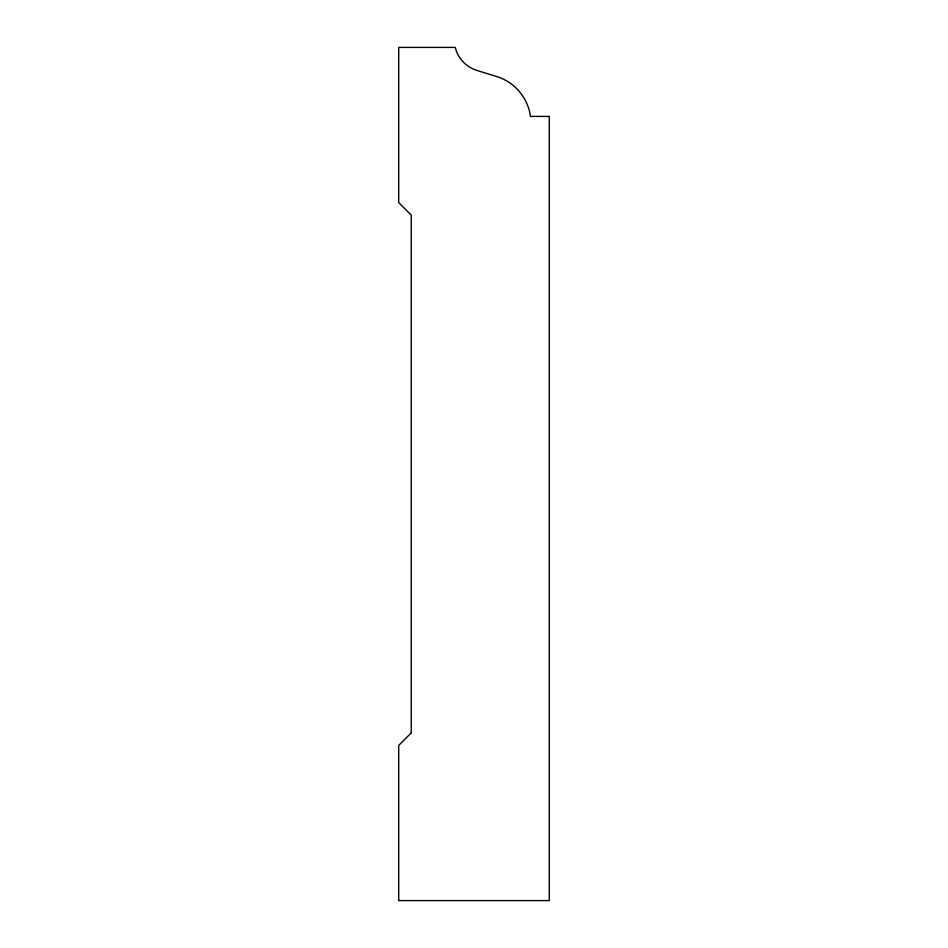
<?xml version="1.0" encoding="UTF-8"?>
<svg xmlns="http://www.w3.org/2000/svg" width="948" height="948" viewBox="0 0 948 948"><rect width="100%" height="100%" fill="white"/><g stroke="black" fill="none" stroke-linecap="round" stroke-linejoin="round"><path stroke-width="1.42" d="M411.266 732.863L398.717 745.412L398.717 900.6L549.283 900.6L549.283 116.414L530.465 116.414A48.763 48.763 0 0 0 496.527 76.468L477.022 70.46A32.339 32.339 0 0 1 455.182 47.4L398.717 47.4L398.717 202.588L411.266 215.137L411.266 732.863"/></g></svg>
